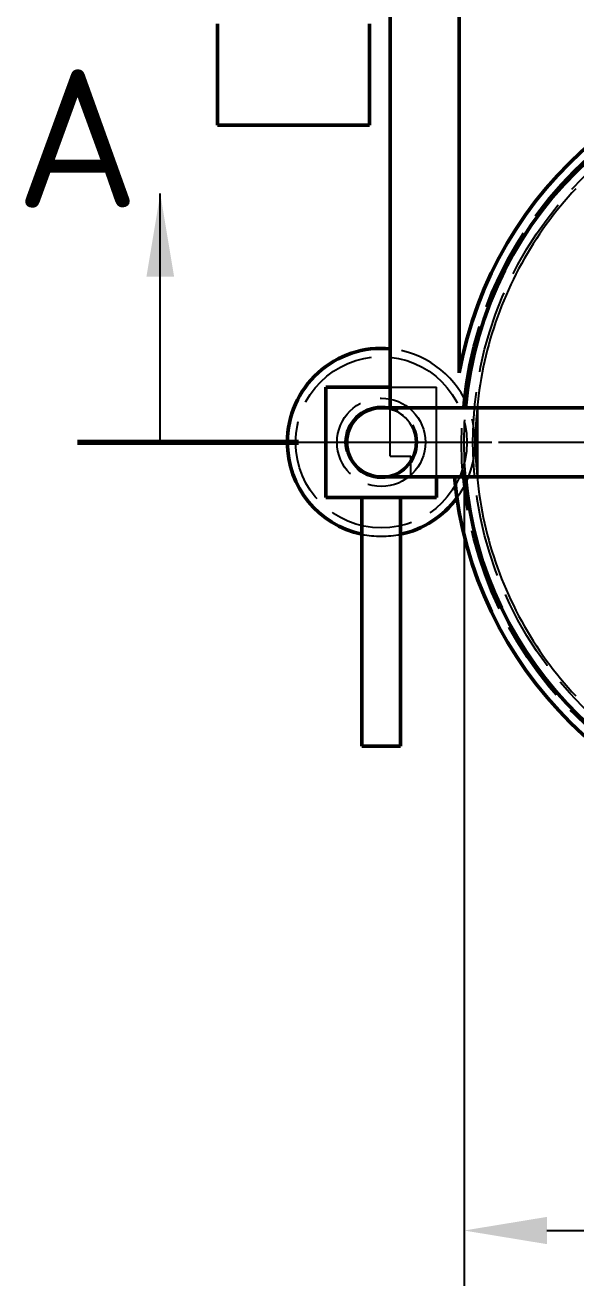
# Model space of a CAD drawing. Header units: millimetres. Extents: x 0 to 420, y 0 to 297.
# Drawn here: x 57.03 to 76.97, y 55 to 100.62 of the extents above; entities that cross this region are included whole.
import ezdxf
from ezdxf.enums import TextEntityAlignment as Align

# ---------------------------------------------------------------- set-up
doc = ezdxf.new("R2010")
doc.units = ezdxf.units.MM
doc.linetypes.add('ISO02-TRAZOS', pattern=[3.75, 3, -0.75])
doc.linetypes.add('ISO04-TRAZO-PUNTO', pattern=[7.625, 6, -0.75, 0.125, -0.75])
for name, color, linetype, lineweight in [('01-VISIBLE', 7, 'CONTINUOUS', 50), ('02-OCULTA', 4, 'ISO02-TRAZOS', 25), ('03-EJE', 1, 'ISO04-TRAZO-PUNTO', 25), ('04-COTA', 3, 'CONTINUOUS', 25), ('06-TEXTO', 7, 'CONTINUOUS', 25), ('07-RECUADRO', 7, 'CONTINUOUS', 70), ('08-FINA', 5, 'CONTINUOUS', 25)]:
    doc.layers.add(name, color=color, linetype=linetype, lineweight=lineweight)
doc.styles.add('ISO3098', font='isocpeur.ttf')
doc.dimstyles.new('FLAMA-ISO', dxfattribs={"dimtxt": 3.5, "dimasz": 3, "dimexe": 2, "dimexo": 1, "dimgap": 1, "dimtad": 1, "dimdec": 1, "dimtxsty": 'ISO3098', "dimcen": 2.5, "dimclrd": 3, "dimclre": 3, "dimclrt": 3, "dimazin": 3, "dimtfac": 1, "dimtmove": 0, "dimatfit": 3, "dimlwd": 25, "dimlwe": 25})

msp = doc.modelspace()

# ---------------------------------------------------------------- hatches: boundary and pattern name
at = {"layer": '08-FINA'}
h = msp.add_hatch(color=7, dxfattribs=at)
h.dxf.hatch_style = 1
h.paths.add_polyline_path([(61.925, 94.525), (61.425, 91.525), (62.425, 91.525)])

# ---------------------------------------------------------------- linework, layer by layer
at = {"layer": '01-VISIBLE'}
for p, q in [((70.25, 86.775), (70.25, 111.775)), ((72.75, 88.045), (72.75, 110.73)), ((69.5, 97), (64, 97)), ((67.925, 83.525), (67.925, 87.525)), ((67.925, 87.525), (70.25, 87.525)), ((81.37, 86.775), (75.925, 86.775)), ((71.925, 83.525), (71.925, 84.275)), ((81.37, 84.275), (75.925, 84.275)), ((67.925, 83.525), (71.925, 83.525)), ((69.225, 74.525), (69.225, 83.525)), ((70.625, 74.525), (70.625, 83.525)), ((69.225, 74.525), (70.625, 74.525))]:
    msp.add_line(p, q, dxfattribs=at)
for points in [[(64, 97), (64, 97.075), (64, 97.15), (64, 97.225), (64, 97.3), (64, 97.375), (64, 97.45), (64, 97.525), (64, 97.6), (64, 97.675), (64, 97.75), (64, 97.825), (64, 97.9), (64, 97.975), (64, 98.05), (64, 98.125), (64, 98.2), (64, 98.275), (64, 98.35), (64, 98.425), (64, 98.5), (64, 98.575), (64, 98.65), (64, 98.725), (64, 98.8), (64, 98.875), (64, 98.95), (64, 99.025), (64, 99.1), (64, 99.175), (64, 99.25), (64, 99.325), (64, 99.4), (64, 99.475), (64, 99.55), (64, 99.625), (64, 99.7), (64, 99.775), (64, 99.85), (64, 99.925), (64, 100), (64, 100.075), (64, 100.15), (64, 100.225), (64, 100.3), (64, 100.375), (64, 100.45), (64, 100.525), (64, 100.6), (64, 100.675)], [(69.5, 97), (69.5, 97.075), (69.5, 97.15), (69.5, 97.225), (69.5, 97.3), (69.5, 97.375), (69.5, 97.45), (69.5, 97.525), (69.5, 97.6), (69.5, 97.675), (69.5, 97.75), (69.5, 97.825), (69.5, 97.9), (69.5, 97.975), (69.5, 98.05), (69.5, 98.125), (69.5, 98.2), (69.5, 98.275), (69.5, 98.35), (69.5, 98.425), (69.5, 98.5), (69.5, 98.575), (69.5, 98.65), (69.5, 98.725), (69.5, 98.8), (69.5, 98.875), (69.5, 98.95), (69.5, 99.025), (69.5, 99.1), (69.5, 99.175), (69.5, 99.25), (69.5, 99.325), (69.5, 99.4), (69.5, 99.475), (69.5, 99.55), (69.5, 99.625), (69.5, 99.7), (69.5, 99.775), (69.5, 99.85), (69.5, 99.925), (69.5, 100), (69.5, 100.075), (69.5, 100.15), (69.5, 100.225), (69.5, 100.3), (69.5, 100.375), (69.5, 100.45), (69.5, 100.525), (69.5, 100.6), (69.5, 100.675)], [(75.925, 86.775), (75.875, 86.775), (75.824, 86.775), (75.774, 86.775), (75.723, 86.775), (75.673, 86.775), (75.622, 86.775), (75.572, 86.775), (75.522, 86.775), (75.471, 86.775), (75.421, 86.775), (75.37, 86.775), (75.32, 86.775), (75.27, 86.775), (75.219, 86.775), (75.169, 86.775), (75.118, 86.775), (75.068, 86.775), (75.017, 86.775), (74.967, 86.775), (74.917, 86.775), (74.866, 86.775), (74.816, 86.775), (74.765, 86.775), (74.715, 86.775), (74.664, 86.775), (74.614, 86.775), (74.564, 86.775), (74.513, 86.775), (74.463, 86.775), (74.412, 86.775), (74.362, 86.775), (74.312, 86.775), (74.261, 86.775), (74.211, 86.775), (74.16, 86.775), (74.11, 86.775), (74.059, 86.775), (74.009, 86.775), (73.959, 86.775), (73.908, 86.775), (73.858, 86.775), (73.807, 86.775), (73.757, 86.775), (73.707, 86.775), (73.656, 86.775), (73.606, 86.775), (73.555, 86.775), (73.505, 86.775), (73.454, 86.775), (73.404, 86.775), (73.354, 86.775), (73.303, 86.775), (73.253, 86.775), (73.202, 86.775), (73.152, 86.775), (73.101, 86.775), (73.051, 86.775), (73.001, 86.775), (72.95, 86.775), (72.9, 86.775), (72.849, 86.775), (72.799, 86.775), (72.749, 86.775), (72.698, 86.775), (72.648, 86.775), (72.597, 86.775), (72.547, 86.775), (72.496, 86.775), (72.446, 86.775), (72.396, 86.775), (72.345, 86.775), (72.295, 86.775), (72.244, 86.775), (72.194, 86.775), (72.143, 86.775), (72.093, 86.775), (72.043, 86.775), (71.992, 86.775), (71.942, 86.775), (71.891, 86.775), (71.841, 86.775), (71.791, 86.775), (71.74, 86.775), (71.69, 86.775), (71.639, 86.775), (71.589, 86.775), (71.538, 86.775), (71.488, 86.775), (71.438, 86.775), (71.387, 86.775), (71.337, 86.775), (71.286, 86.775), (71.236, 86.775), (71.186, 86.775), (71.135, 86.775), (71.085, 86.775), (71.034, 86.775), (70.984, 86.775), (70.933, 86.775), (70.883, 86.775), (70.833, 86.775), (70.782, 86.775), (70.732, 86.775), (70.681, 86.775), (70.631, 86.775), (70.58, 86.775), (70.53, 86.775), (70.48, 86.775), (70.429, 86.775), (70.379, 86.775), (70.328, 86.775), (70.278, 86.775), (70.228, 86.775), (70.177, 86.775), (70.127, 86.775), (70.076, 86.775), (70.026, 86.775), (69.975, 86.775), (69.925, 86.775)], [(75.925, 84.275), (75.875, 84.275), (75.824, 84.275), (75.774, 84.275), (75.723, 84.275), (75.673, 84.275), (75.622, 84.275), (75.572, 84.275), (75.522, 84.275), (75.471, 84.275), (75.421, 84.275), (75.37, 84.275), (75.32, 84.275), (75.27, 84.275), (75.219, 84.275), (75.169, 84.275), (75.118, 84.275), (75.068, 84.275), (75.017, 84.275), (74.967, 84.275), (74.917, 84.275), (74.866, 84.275), (74.816, 84.275), (74.765, 84.275), (74.715, 84.275), (74.664, 84.275), (74.614, 84.275), (74.564, 84.275), (74.513, 84.275), (74.463, 84.275), (74.412, 84.275), (74.362, 84.275), (74.312, 84.275), (74.261, 84.275), (74.211, 84.275), (74.16, 84.275), (74.11, 84.275), (74.059, 84.275), (74.009, 84.275), (73.959, 84.275), (73.908, 84.275), (73.858, 84.275), (73.807, 84.275), (73.757, 84.275), (73.707, 84.275), (73.656, 84.275), (73.606, 84.275), (73.555, 84.275), (73.505, 84.275), (73.454, 84.275), (73.404, 84.275), (73.354, 84.275), (73.303, 84.275), (73.253, 84.275), (73.202, 84.275), (73.152, 84.275), (73.101, 84.275), (73.051, 84.275), (73.001, 84.275), (72.95, 84.275), (72.9, 84.275), (72.849, 84.275), (72.799, 84.275), (72.749, 84.275), (72.698, 84.275), (72.648, 84.275), (72.597, 84.275), (72.547, 84.275), (72.496, 84.275), (72.446, 84.275), (72.396, 84.275), (72.345, 84.275), (72.295, 84.275), (72.244, 84.275), (72.194, 84.275), (72.143, 84.275), (72.093, 84.275), (72.043, 84.275), (71.992, 84.275), (71.942, 84.275), (71.891, 84.275), (71.841, 84.275), (71.791, 84.275), (71.74, 84.275), (71.69, 84.275), (71.639, 84.275), (71.589, 84.275), (71.538, 84.275), (71.488, 84.275), (71.438, 84.275), (71.387, 84.275), (71.337, 84.275), (71.286, 84.275), (71.236, 84.275), (71.186, 84.275), (71.135, 84.275), (71.085, 84.275), (71.034, 84.275), (70.984, 84.275), (70.933, 84.275), (70.883, 84.275), (70.833, 84.275), (70.782, 84.275), (70.732, 84.275), (70.681, 84.275), (70.631, 84.275), (70.58, 84.275), (70.53, 84.275), (70.48, 84.275), (70.429, 84.275), (70.379, 84.275), (70.328, 84.275), (70.278, 84.275), (70.228, 84.275), (70.177, 84.275), (70.127, 84.275), (70.076, 84.275), (70.026, 84.275), (69.975, 84.275), (69.925, 84.275)]]:
    msp.add_lwpolyline(points, dxfattribs=at)
for centre, radius, start, end in [((86.75, 85.525), 14.225, 10.2042, 169.7958), ((86.75, 85.525), 14.225, 10.2042, 169.7958), ((86.75, 85.525), 13.835, 5.1838, 174.8162), ((69.925, 85.525), 3.4, 84.5148, 180), ((69.925, 85.525), 1.25, 90, -90), ((69.925, 85.525), 1.25, 89.9946, 90), ((69.925, 85.525), 3.4, -180, -101.8812), ((69.925, 85.525), 1.25, -90, -89.9952), ((86.75, 85.525), 14.225, -174.9587, -94.0311), ((86.75, 85.525), 14.225, -174.9587, -94.0311), ((86.75, 85.525), 13.835, -174.8162, -94.145), ((69.925, 85.525), 3.4, -78.1188, -36.2291)]:
    msp.add_arc(centre, radius, start, end, dxfattribs=at)
at = {"layer": '02-OCULTA'}
for p, q in [((70.25, 85.025), (70.25, 112.5)), ((70.25, 85.025), (70.25, 112.5)), ((70.25, 85.025), (70.25, 112.5)), ((72.75, 88.045), (72.75, 112.5)), ((72.75, 88.045), (72.75, 112.5)), ((72.75, 88.045), (72.75, 112.5)), ((67.925, 83.525), (67.925, 87.525)), ((67.925, 87.525), (71.925, 87.525)), ((70.25, 87.525), (71.925, 87.525)), ((71.925, 84.275), (71.925, 87.525)), ((71.925, 83.525), (71.925, 87.525)), ((70.25, 85.025), (70.25, 86.775)), ((72.972, 86.775), (73.425, 86.775)), ((72.972, 86.775), (73.425, 86.775)), ((72.972, 86.775), (73.425, 86.775)), ((72.972, 86.775), (73.425, 86.775)), ((73.425, 84.275), (73.425, 86.775)), ((73.425, 84.275), (73.425, 86.775)), ((73.425, 84.275), (73.425, 86.775)), ((73.425, 84.275), (73.425, 86.775)), ((70.25, 85.025), (71, 85.025)), ((70.25, 85.025), (71, 85.025)), ((70.25, 85.025), (71, 85.025)), ((70.25, 85.025), (71, 85.025)), ((71, 84.275), (71, 85.025)), ((71, 84.275), (71, 85.025)), ((71, 84.275), (71, 85.025)), ((71, 84.275), (71, 85.025)), ((71, 84.275), (72.58, 84.275)), ((71, 84.275), (72.58, 84.275)), ((71, 84.275), (72.58, 84.275)), ((71, 84.275), (72.58, 84.275)), ((72.972, 84.275), (73.425, 84.275)), ((72.972, 84.275), (73.425, 84.275)), ((72.972, 84.275), (73.425, 84.275)), ((72.972, 84.275), (73.425, 84.275)), ((67.925, 83.525), (71.925, 83.525)), ((69.225, 83.525), (70.625, 83.525)), ((69.225, 83.525), (70.625, 83.525)), ((69.225, 74.525), (69.225, 83.525)), ((70.625, 74.525), (70.625, 83.525)), ((69.225, 74.525), (70.625, 74.525))]:
    msp.add_line(p, q, dxfattribs=at)
for points in [[(64, 100.65), (64, 100.6), (64, 100.55), (64, 100.5), (64, 100.45), (64, 100.4), (64, 100.35), (64, 100.3), (64, 100.25), (64, 100.2), (64, 100.15), (64, 100.1), (64, 100.05), (64, 100), (64, 99.95), (64, 99.9), (64, 99.85), (64, 99.8), (64, 99.75), (64, 99.7), (64, 99.65), (64, 99.6), (64, 99.55), (64, 99.5), (64, 99.45), (64, 99.4), (64, 99.35), (64, 99.3), (64, 99.25), (64, 99.2), (64, 99.15), (64, 99.1), (64, 99.05), (64, 99), (64, 98.95), (64, 98.9), (64, 98.85), (64, 98.8), (64, 98.75), (64, 98.7), (64, 98.65), (64, 98.6), (64, 98.55), (64, 98.5), (64, 98.45), (64, 98.4), (64, 98.35), (64, 98.3), (64, 98.25), (64, 98.2), (64, 98.15), (64, 98.1), (64, 98.05), (64, 98), (64, 97.95), (64, 97.9), (64, 97.85), (64, 97.8), (64, 97.75), (64, 97.7), (64, 97.65), (64, 97.6), (64, 97.55), (64, 97.5), (64, 97.45), (64, 97.4), (64, 97.35), (64, 97.3), (64, 97.25), (64, 97.2), (64, 97.15), (64, 97.1), (64, 97.05), (64, 97)], [(69.5, 100.65), (69.5, 100.6), (69.5, 100.55), (69.5, 100.5), (69.5, 100.45), (69.5, 100.4), (69.5, 100.35), (69.5, 100.3), (69.5, 100.25), (69.5, 100.2), (69.5, 100.15), (69.5, 100.1), (69.5, 100.05), (69.5, 100), (69.5, 99.95), (69.5, 99.9), (69.5, 99.85), (69.5, 99.8), (69.5, 99.75), (69.5, 99.7), (69.5, 99.65), (69.5, 99.6), (69.5, 99.55), (69.5, 99.5), (69.5, 99.45), (69.5, 99.4), (69.5, 99.35), (69.5, 99.3), (69.5, 99.25), (69.5, 99.2), (69.5, 99.15), (69.5, 99.1), (69.5, 99.05), (69.5, 99), (69.5, 98.95), (69.5, 98.9), (69.5, 98.85), (69.5, 98.8), (69.5, 98.75), (69.5, 98.7), (69.5, 98.65), (69.5, 98.6), (69.5, 98.55), (69.5, 98.5), (69.5, 98.45), (69.5, 98.4), (69.5, 98.35), (69.5, 98.3), (69.5, 98.25), (69.5, 98.2), (69.5, 98.15), (69.5, 98.1), (69.5, 98.05), (69.5, 98), (69.5, 97.95), (69.5, 97.9), (69.5, 97.85), (69.5, 97.8), (69.5, 97.75), (69.5, 97.7), (69.5, 97.65), (69.5, 97.6), (69.5, 97.55), (69.5, 97.5), (69.5, 97.45), (69.5, 97.4), (69.5, 97.35), (69.5, 97.3), (69.5, 97.25), (69.5, 97.2), (69.5, 97.15), (69.5, 97.1), (69.5, 97.05), (69.5, 97)], [(76.975, 94.704), (76.832, 94.55), (76.692, 94.393), (76.554, 94.234), (76.418, 94.072), (76.285, 93.909), (76.155, 93.743), (76.027, 93.576), (75.902, 93.407), (75.78, 93.235), (75.66, 93.062), (75.543, 92.887), (75.429, 92.71), (75.317, 92.531), (75.209, 92.351), (75.103, 92.168), (75, 91.985), (74.9, 91.799), (74.803, 91.612), (74.709, 91.424), (74.617, 91.234), (74.529, 91.043), (74.444, 90.85), (74.362, 90.656), (74.283, 90.461), (74.207, 90.265), (74.134, 90.067), (74.064, 89.868), (73.997, 89.668), (73.934, 89.468), (73.873, 89.266), (73.816, 89.063), (73.762, 88.86), (73.711, 88.655), (73.664, 88.45), (73.619, 88.244), (73.578, 88.038), (73.54, 87.83), (73.506, 87.623), (73.474, 87.414), (73.446, 87.206), (73.421, 86.996), (73.4, 86.787), (73.382, 86.577), (73.367, 86.367), (73.356, 86.157), (73.348, 85.946), (73.342, 85.736), (73.341, 85.525), (73.342, 85.314), (73.347, 85.104), (73.355, 84.893), (73.367, 84.683), (73.382, 84.473), (73.4, 84.263), (73.422, 84.054), (73.446, 83.844), (73.474, 83.636), (73.506, 83.427), (73.541, 83.22), (73.578, 83.012), (73.62, 82.806), (73.664, 82.6), (73.712, 82.395), (73.762, 82.19), (73.816, 81.987), (73.874, 81.784), (73.934, 81.582), (73.998, 81.382), (74.064, 81.182), (74.134, 80.983), (74.207, 80.785), (74.283, 80.589), (74.362, 80.394), (74.444, 80.2), (74.529, 80.007), (74.617, 79.816), (74.709, 79.626), (74.803, 79.438), (74.9, 79.251), (75, 79.065), (75.103, 78.881), (75.208, 78.699), (75.317, 78.519), (75.428, 78.34), (75.543, 78.163), (75.66, 77.988), (75.779, 77.815), (75.902, 77.643), (76.027, 77.474), (76.155, 77.306), (76.285, 77.141), (76.418, 76.978), (76.554, 76.816), (76.692, 76.657), (76.832, 76.5), (76.975, 76.346)], [(76.975, 94.704), (76.832, 94.55), (76.692, 94.393), (76.554, 94.234), (76.418, 94.072), (76.285, 93.909), (76.155, 93.743), (76.027, 93.576), (75.902, 93.407), (75.78, 93.235), (75.66, 93.062), (75.543, 92.887), (75.429, 92.71), (75.317, 92.531), (75.209, 92.351), (75.103, 92.168), (75, 91.985), (74.9, 91.799), (74.803, 91.612), (74.709, 91.424), (74.617, 91.234), (74.529, 91.043), (74.444, 90.85), (74.362, 90.656), (74.283, 90.461), (74.207, 90.265), (74.134, 90.067), (74.064, 89.868), (73.997, 89.668), (73.934, 89.468), (73.873, 89.266), (73.816, 89.063), (73.762, 88.86), (73.711, 88.655), (73.664, 88.45), (73.619, 88.244), (73.578, 88.038), (73.54, 87.83), (73.506, 87.623), (73.474, 87.414), (73.446, 87.206), (73.421, 86.996), (73.4, 86.787), (73.382, 86.577), (73.367, 86.367), (73.356, 86.157), (73.348, 85.946), (73.342, 85.736), (73.341, 85.525), (73.342, 85.314), (73.347, 85.104), (73.355, 84.893), (73.367, 84.683), (73.382, 84.473), (73.4, 84.263), (73.422, 84.054), (73.446, 83.844), (73.474, 83.636), (73.506, 83.427), (73.541, 83.22), (73.578, 83.012), (73.62, 82.806), (73.664, 82.6), (73.712, 82.395), (73.762, 82.19), (73.816, 81.987), (73.874, 81.784), (73.934, 81.582), (73.998, 81.382), (74.064, 81.182), (74.134, 80.983), (74.207, 80.785), (74.283, 80.589), (74.362, 80.394), (74.444, 80.2), (74.529, 80.007), (74.617, 79.816), (74.709, 79.626), (74.803, 79.438), (74.9, 79.251), (75, 79.065), (75.103, 78.881), (75.208, 78.699), (75.317, 78.519), (75.428, 78.34), (75.543, 78.163), (75.66, 77.988), (75.779, 77.815), (75.902, 77.643), (76.027, 77.474), (76.155, 77.306), (76.285, 77.141), (76.418, 76.978), (76.554, 76.816), (76.692, 76.657), (76.832, 76.5), (76.975, 76.346)]]:
    msp.add_lwpolyline(points, dxfattribs=at)
for centre, radius in [((86.75, 85.525), 13.921), ((86.75, 85.525), 13.921), ((86.75, 85.525), 13.825), ((86.75, 85.525), 13.825), ((86.75, 85.525), 13.825), ((86.75, 85.525), 13.825), ((86.75, 85.525), 13.505), ((86.75, 85.525), 13.505), ((86.75, 85.525), 13.505), ((86.75, 85.525), 13.505), ((69.925, 85.525), 3.1), ((69.925, 85.525), 1.6), ((69.925, 85.525), 1.3), ((69.925, 85.525), 1.25)]:
    msp.add_circle(centre, radius, dxfattribs=at)
for centre, radius, start, end in [((86.75, 85.525), 14.225, 10.2042, 169.7958), ((86.75, 85.525), 14.225, 10.2042, 169.7958), ((86.75, 85.525), 13.835, 5.1838, 174.8162), ((86.75, 85.525), 13.835, 5.1838, 174.8162), ((86.75, 85.525), 13.835, 5.1838, 174.8162), ((69.925, 85.525), 3.4, -36.2291, 84.5148), ((69.925, 85.525), 1.25, 0, 89.9946), ((69.925, 85.525), 1.25, -89.9952, 0), ((86.75, 85.525), 14.225, -174.9587, -5.0413), ((86.75, 85.525), 14.225, -174.9587, -5.0413), ((86.75, 85.525), 13.835, -174.8162, -5.1838), ((86.75, 85.525), 13.835, -174.8162, -5.1838), ((86.75, 85.525), 13.835, -174.8162, -5.1838), ((69.925, 85.525), 3.4, -101.8812, -78.1188)]:
    msp.add_arc(centre, radius, start, end, dxfattribs=at)
at = {"layer": '03-EJE'}
for p, q in [((58.925, 85.525), (114.575, 85.525)), ((67.925, 85.525), (105.575, 85.525))]:
    msp.add_line(p, q, dxfattribs=at)
at = {"layer": '07-RECUADRO'}
msp.add_line((58.925, 85.525), (66.925, 85.525), dxfattribs=at)
at = {"layer": '08-FINA'}
msp.add_line((61.925, 85.525), (61.925, 94.525), dxfattribs=at)

# ---------------------------------------------------------------- texts
at = {"layer": '06-TEXTO', "style": 'ISO3098'}
msp.add_text('A', height=5, dxfattribs=at).set_placement((58.925, 96.525), align=Align.MIDDLE_CENTER)

# ---------------------------------------------------------------- dimensions: what is measured, and where the dimension line sits
at = {"layer": '04-COTA'}
msp.add_linear_dim(base=(72.925, 57), p1=(72.925, 85.525), p2=(100.575, 85.525), dimstyle='FLAMA-ISO', override={"dimlfac": 10, "dimpost": '%%c<>'}, dxfattribs=at).render()

doc.saveas('drawing.dxf')
